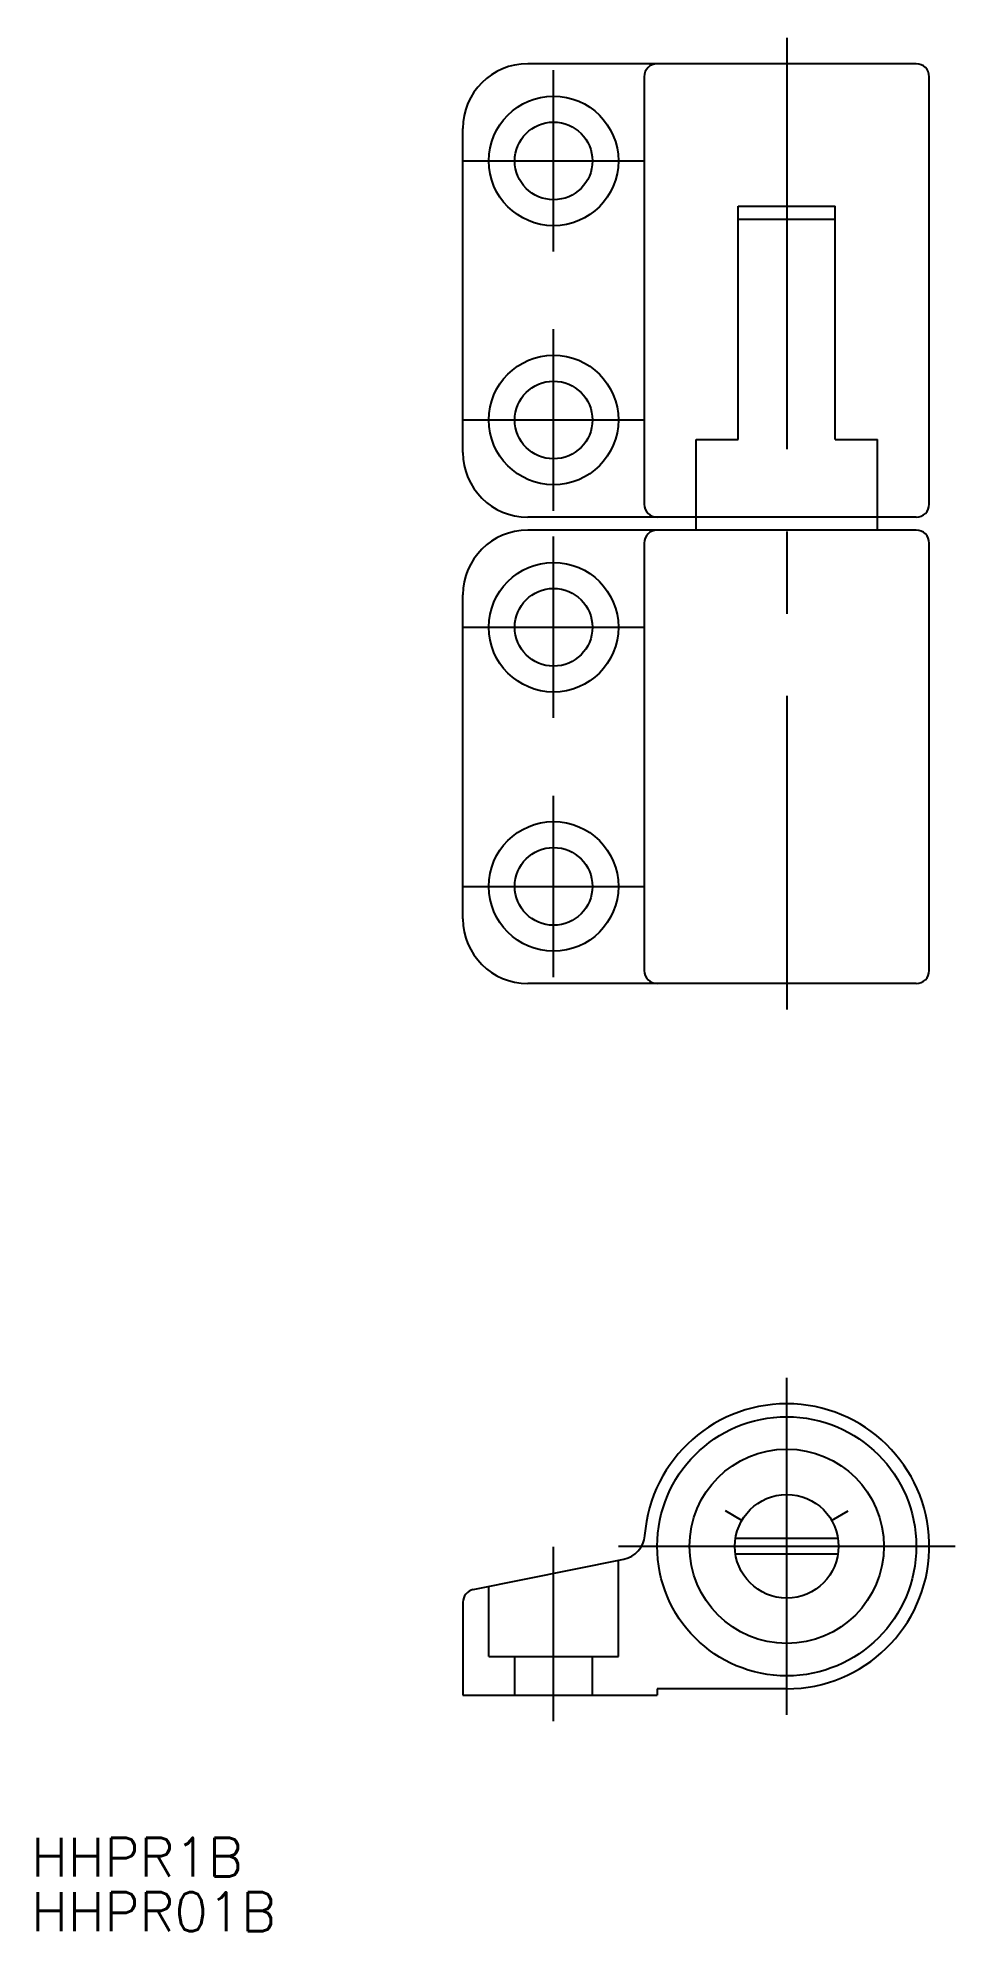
# Model space of a CAD drawing. Extents: x -58 to 13, y -30 to 116.
import ezdxf

# ---------------------------------------------------------------- set-up
doc = ezdxf.new("R2010")
doc.units = 0
doc.linetypes.add('CENTER', pattern=[50.8, 31.75, -6.35, 6.35, -6.35])
doc.linetypes.add('DASHED', pattern=[19.05, 12.7, -6.35])
doc.layers.get('0').update_dxf_attribs({"linetype": 'CONTINUOUS'})
doc.layers.add('CENTER', color=1, linetype='CENTER')
doc.styles.get("Standard").update_dxf_attribs({"font": 'txt.shx', "height": 3, "bigfont": 'bigfont.shx'})

msp = doc.modelspace()

# ---------------------------------------------------------------- linework, layer by layer
at = {"color": 7, "linetype": 'CONTINUOUS'}
for p, q in [((10, 114.44), (-20, 114.44)), ((-11, 113.44), (-11, 80.44)), ((11, 80.44), (11, 113.44)), ((-25, 84.44), (-25, 109.44)), ((-3.75, 85.44), (-3.75, 103.44)), ((-3.75, 103.44), (3.75, 103.44)), ((-3.75, 102.44), (3.75, 102.44)), ((3.75, 85.44), (3.75, 103.44)), ((-7, 85.44), (-3.75, 85.44)), ((-7, 78.44), (-7, 85.44)), ((3.75, 85.44), (7, 85.44)), ((7, 78.44), (7, 85.44)), ((10, 79.44), (-20, 79.44)), ((10, 78.44), (-20, 78.44)), ((-11, 77.44), (-11, 44.44)), ((11, 44.44), (11, 77.44)), ((-25, 48.44), (-25, 73.44)), ((10, 43.44), (-20, 43.44)), ((0, 4), (0, 5.47)), ((-3.46, 2), (-4.74, 2.74)), ((3.46, 2), (4.74, 2.74)), ((3.95, 0.6), (-3.95, 0.6)), ((-24.2, -3.34), (-12.57, -0.99)), ((3.95, -0.6), (-3.95, -0.6)), ((-25, -4.32), (-25, -11.5)), ((-25, -11.5), (-10, -11.5)), ((0, -11), (-10, -11)), ((-10, -11), (-10, -11.5))]:
    msp.add_line(p, q, dxfattribs=at)
at = {"color": 3, "linetype": 'DASHED'}
for p, q in [((-13, -8.5), (-13, -1.08)), ((-23, -8.5), (-23, -3.1)), ((-23, -8.5), (-13, -8.5)), ((-21, -11.5), (-21, -8.5)), ((-15, -11.5), (-15, -8.5))]:
    msp.add_line(p, q, dxfattribs=at)
at = {"color": 7, "linetype": 'CONTINUOUS'}
for centre, radius in [((-18, 106.94), 5), ((-18, 106.94), 3), ((-18, 86.94), 5), ((-18, 86.94), 3), ((-18, 70.94), 5), ((-18, 70.94), 3), ((-18, 50.94), 5), ((-18, 50.94), 3), ((0, 0), 10), ((0, 0), 7.5), ((0, 0), 4)]:
    msp.add_circle(centre, radius, dxfattribs=at)
for centre, radius, start, end in [((-20, 109.44), 5, 90, 180), ((-10, 113.44), 1, 90, 180), ((10, 113.44), 1, 0, 90), ((-20, 84.44), 5, 180, 270), ((-10, 80.44), 1, 180, 270), ((10, 80.44), 1, 270, 0), ((-20, 73.44), 5, 90, 180), ((-10, 77.44), 1, 90, 180), ((10, 77.44), 1, 0, 90), ((-20, 48.44), 5, 180, 270), ((-10, 44.44), 1, 180, 270), ((10, 44.44), 1, 270, 0), ((0, 0), 11, 270, 175.7113), ((-12.96, 0.97), 2, 281.4219, 355.7113), ((-24, -4.32), 1, 101.4219, 180)]:
    msp.add_arc(centre, radius, start, end, dxfattribs=at)
at = {"layer": 'CENTER', "color": 1, "linetype": 'CENTER'}
for p, q in [((0, 116.44), (0, 41.44)), ((-18, 99.94), (-18, 113.94)), ((-25, 106.94), (-11, 106.94)), ((-18, 79.94), (-18, 93.94)), ((-25, 86.94), (-11, 86.94)), ((-18, 63.94), (-18, 77.94)), ((-25.07, 70.94), (-11.07, 70.94)), ((-18, 43.94), (-18, 57.94)), ((-25, 50.94), (-11, 50.94)), ((0, -13), (0, 13)), ((-18, -13.5), (-18, -0.05)), ((-13, 0), (13, 0))]:
    msp.add_line(p, q, dxfattribs=at)

# ---------------------------------------------------------------- texts
at = {"color": 7, "linetype": 'CONTINUOUS'}
for s, p in [('HHPR1B', (-58.33, -25.5)), ('HHPR01B', (-58.33, -29.71))]:
    msp.add_text(s, height=3, dxfattribs=at).set_placement(p)

doc.saveas('drawing.dxf')
